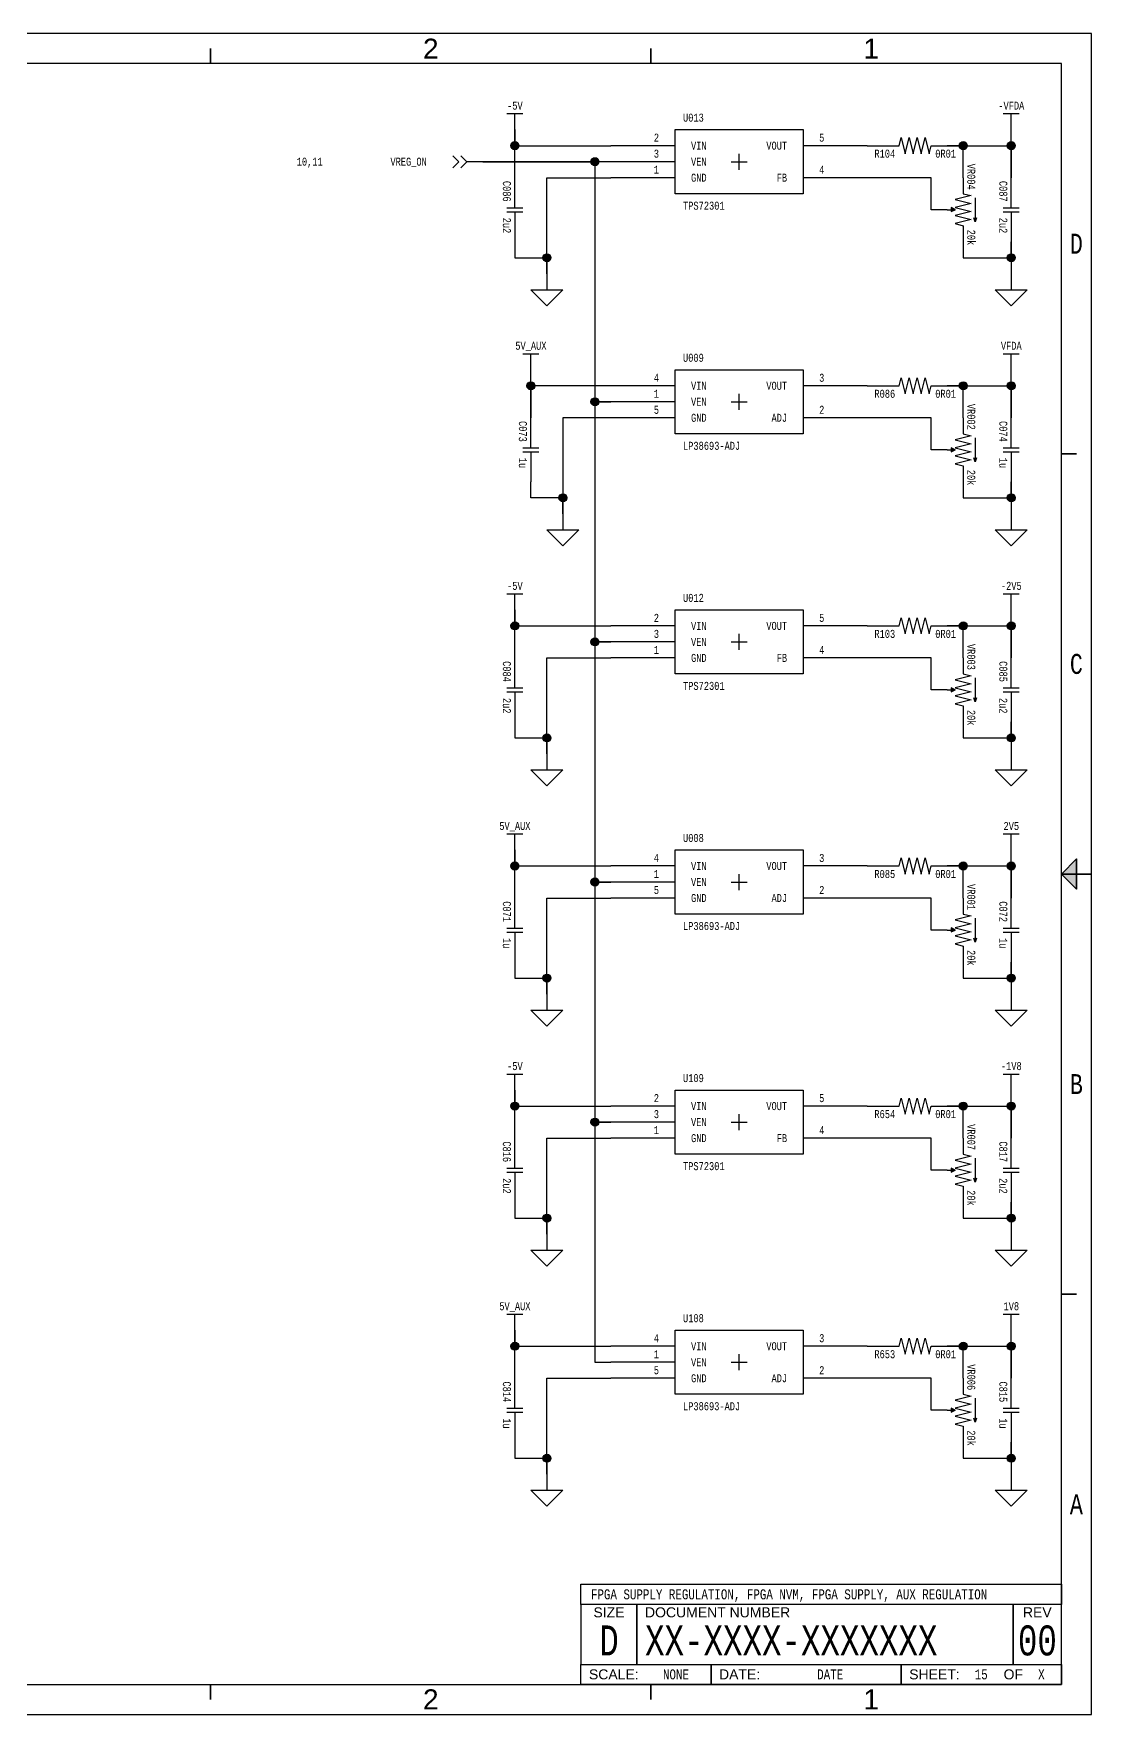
# Paper-space layout '15' of a CAD drawing. Header units: inches. Extents: x 0.2 to 16.8, y 0.2 to 10.8.
# Drawn here: x 10.14 to 16.75, y 0.25 to 10.75 of the extents above; entities that cross this region are included whole.
import ezdxf
from ezdxf.enums import TextEntityAlignment as Align

# ---------------------------------------------------------------- set-up
doc = ezdxf.new("R2010")
doc.units = ezdxf.units.IN
doc.header["$MEASUREMENT"] = 0
for name, color, linetype in [('BORDER', 13, 'Continuous'), ('COMPONENT', 14, 'Continuous'), ('SIGNAL', 84, 'Continuous'), ('TEXT', 252, 'Continuous')]:
    doc.layers.add(name, color=color, linetype=linetype)
doc.styles.add('Monotxt_75', font='monotxt.shx', dxfattribs={"width": 0.75})
doc.styles.get("Standard").update_dxf_attribs({"font": 'arial.ttf'})

# ---------------------------------------------------------------- blocks, each defined once
blk = doc.blocks.new('ANSI B Frame')
at = {"layer": 'BORDER', "lineweight": 35}
h = blk.add_hatch(color=256, dxfattribs=at)
h.dxf.hatch_style = 1
h.paths.add_polyline_path([(16.65625, 5.59375), (16.65625, 5.5), (16.5625, 5.5)])
h.paths.add_polyline_path([(16.5625, 5.5), (16.65625, 5.5), (16.65625, 5.40625)])
at = {"layer": 'BORDER'}
for points in [[(0.25, 0.25), (16.75, 0.25), (16.75, 10.75), (0.25, 10.75)], [(0.4375, 0.4375), (16.5625, 0.4375), (16.5625, 10.5625), (0.4375, 10.5625)], [(13.5625, 1.0625), (16.5625, 1.0625), (16.5625, 0.9375), (13.5625, 0.9375)], [(13.5625, 0.9375), (13.5625, 0.5625), (13.9125, 0.5625), (13.9125, 0.9375), (13.9125, 0.5625), (16.2625, 0.5625), (16.2625, 0.9375), (16.2625, 0.5625), (16.5625, 0.5625), (16.5625, 0.9375)], [(16.5625, 0.4375), (15.5625, 0.4375), (15.5625, 0.5625), (15.5625, 0.4375), (14.375, 0.4375), (14.375, 0.5625), (14.375, 0.4375), (13.5625, 0.4375), (13.5625, 0.5625), (16.5625, 0.5625)]]:
    blk.add_lwpolyline(points, close=True, dxfattribs=at)
at = {"layer": 'BORDER', "lineweight": 35}
for points in [[(11.25, 10.65625), (11.25, 10.5625)], [(14, 10.65625), (14, 10.5625)], [(16.65625, 8.125), (16.5625, 8.125)], [(16.5625, 5.5), (16.75, 5.5)], [(16.65625, 2.875), (16.5625, 2.875)], [(11.25, 0.34375), (11.25, 0.4375)], [(14, 0.34375), (14, 0.4375)]]:
    blk.add_lwpolyline(points, dxfattribs=at)
blk.add_lwpolyline([(16.5625, 5.5), (16.65625, 5.59375), (16.65625, 5.40625)], close=True, dxfattribs=at)
at = {"layer": 'BORDER', "style": 'Monotxt_75', "width": 0.75}
for s, p in [('D', (16.65625, 9.4375)), ('C', (16.65625, 6.8125)), ('B', (16.65625, 4.1875)), ('A', (16.65625, 1.5625))]:
    blk.add_text(s, height=0.125, dxfattribs=at).set_placement(p, align=Align.MIDDLE_CENTER)
at = {"layer": 'BORDER'}
for s, p in [('SIZE', (13.7375, 0.8875)), ('REV', (16.4125, 0.8875)), ('OF', (16.2625, 0.5))]:
    blk.add_text(s, height=0.0625, dxfattribs=at).set_placement(p, align=Align.MIDDLE_CENTER)
for s, p in [('DOCUMENT NUMBER', (13.9625, 0.8875)), ('SCALE:', (13.6125, 0.5)), ('DATE:', (14.425, 0.5)), ('SHEET:', (15.6125, 0.5))]:
    blk.add_text(s, height=0.0625, dxfattribs=at).set_placement(p, align=Align.MIDDLE_LEFT)
at = {"layer": 'BORDER', "flags": 8}
for tag, p in [('ZN6', (1.625, 10.65787)), ('ZN5', (4.375, 10.66009)), ('ZN4', (7.125, 10.65625)), ('ZN3', (9.875, 10.65796)), ('ZN2', (12.625, 10.65574)), ('ZN1', (15.375, 10.65574)), ('ZN6', (1.625, 0.34375)), ('ZN5', (4.375, 0.34375)), ('ZN4', (7.125, 0.34375)), ('ZN3', (9.875, 0.34375)), ('ZN2', (12.625, 0.34375)), ('ZN1', (15.375, 0.34375))]:
    blk.add_attdef(tag, text='', height=0.125, dxfattribs=at).set_placement(p, align=Align.MIDDLE_CENTER)
at = {"layer": 'TEXT', "style": 'Monotxt_75', "width": 0.75, "flags": 8}
for tag, height, p in [('DESRP', 0.0625, (13.625, 1)), ('DWG_NO', 0.1875, (13.9625, 0.7125))]:
    blk.add_attdef(tag, text='', height=height, dxfattribs=at).set_placement(p, align=Align.MIDDLE_LEFT)
for tag, height, p in [('SHTSZ', 0.1875, (13.7375, 0.7125)), ('REV', 0.1875, (16.4125, 0.7125)), ('SCALE', 0.0625, (14.15625, 0.5)), ('REVDATE', 0.0625, (15.11875, 0.5)), ('CURRSHT', 0.0625, (16.0625, 0.5)), ('LASTSHT', 0.0625, (16.4375, 0.5))]:
    blk.add_attdef(tag, text='', height=height, dxfattribs=at).set_placement(p, align=Align.MIDDLE_CENTER)
blk = doc.blocks.new('SUPPLY_BUS')
for points in [[(0, 0), (0.05, 0)], [(0.05, 0.025), (0.05, -0.025)]]:
    blk.add_lwpolyline(points)
blk = doc.blocks.new('FLOAT_GND')
blk.add_lwpolyline([(0, 0), (0, -0.05)])
blk.add_lwpolyline([(-0.05, -0.05), (0.05, -0.05), (0, -0.1)], close=True)
blk = doc.blocks.new('CONNECT')
blk.add_hatch(color=256).paths.add_polyline_path([(0.0125, 0, 1), (-0.0125, 0, 1)])
blk.add_circle((0, 0), 0.0125)
blk = doc.blocks.new('CAP')
for points in [[(0, 0.0125), (0, 0.2)], [(-0.05, 0.0125), (0.05, 0.0125)], [(-0.05, -0.0125), (0.05, -0.0125)], [(0, -0.0125), (0, -0.2)]]:
    blk.add_lwpolyline(points)
at = {"layer": 'TEXT', "style": 'Monotxt_75', "width": 0.75, "flags": 8}
blk.add_attdef('REFID', text='', height=0.05, rotation=270, dxfattribs=at).set_placement((-0.025, 0.05), align=Align.TOP_RIGHT)
blk.add_attdef('VALUE', text='', height=0.05, rotation=270, dxfattribs=at).set_placement((-0.025, -0.05), align=Align.TOP_LEFT)
blk = doc.blocks.new('TPS72301')
blk.add_lwpolyline([(-0.2, 0.1), (0.2, 0.1), (0.2, -0.1), (-0.2, -0.1)], close=True)
for points in [[(-0.2, 0.05), (-0.4, 0.05)], [(-0.2, 0), (-0.4, 0)], [(0.4, 0.05), (0.2, 0.05)], [(-0.2, -0.05), (-0.4, -0.05)], [(0.4, -0.05), (0.2, -0.05)]]:
    blk.add_lwpolyline(points)
at = {"color": 7}
for points in [[(-0.025, 0), (0, 0), (0, 0.025)], [(0, -0.025), (0, 0), (0.025, 0)]]:
    blk.add_lwpolyline(points, dxfattribs=at)
at = {"layer": 'TEXT', "style": 'Monotxt_75', "width": 0.75}
for s, p in [('2', (-0.25, 0.0625)), ('3', (-0.25, 0.0125)), ('1', (-0.25, -0.0375))]:
    blk.add_text(s, height=0.025, dxfattribs=at).set_placement(p, align=Align.RIGHT)
for s, p in [('VIN', (-0.15, 0.05)), ('VEN', (-0.15, 0)), ('GND', (-0.15, -0.05))]:
    blk.add_text(s, height=0.025, dxfattribs=at).set_placement(p, align=Align.MIDDLE_LEFT)
for s, p in [('VOUT', (0.15, 0.05)), ('FB', (0.15, -0.05))]:
    blk.add_text(s, height=0.025, dxfattribs=at).set_placement(p, align=Align.MIDDLE_RIGHT)
for s, p in [('5', (0.25, 0.0625)), ('4', (0.25, -0.0375))]:
    blk.add_text(s, height=0.025, dxfattribs=at).set_placement(p)
blk.add_text('TPS72301', height=0.025, dxfattribs=at).set_placement((-0.175, -0.125), align=Align.TOP_LEFT)
at = {"layer": 'TEXT', "style": 'Monotxt_75', "width": 0.75, "flags": 8}
blk.add_attdef('REF', (-0.175, 0.125), '', height=0.025, dxfattribs=at)
blk = doc.blocks.new('FROM_CONN')
for points in [[(0, 0), (0.05, 0)], [(0.06875, 0.01875), (0.05, 0), (0.06875, -0.01875)], [(0.09375, 0.01875), (0.075, 0), (0.09375, -0.01875)]]:
    blk.add_lwpolyline(points)
blk = doc.blocks.new('LM38693-ADJ')
blk.add_lwpolyline([(-0.4, 0.2), (0.4, 0.2), (0.4, -0.2), (-0.4, -0.2)], close=True)
for points in [[(-0.4, 0.1), (-0.8, 0.1)], [(-0.4, 0), (-0.8, 0)], [(0.8, 0.1), (0.4, 0.1)], [(-0.4, -0.1), (-0.8, -0.1)], [(0.8, -0.1), (0.4, -0.1)]]:
    blk.add_lwpolyline(points)
at = {"color": 7}
for points in [[(-0.05, 0), (0, 0), (0, 0.05)], [(0, -0.05), (0, 0), (0.05, 0)]]:
    blk.add_lwpolyline(points, dxfattribs=at)
at = {"layer": 'TEXT', "style": 'Monotxt_75', "width": 0.75}
for s, p in [('4', (-0.5, 0.125)), ('1', (-0.5, 0.025)), ('5', (-0.5, -0.075))]:
    blk.add_text(s, height=0.05, dxfattribs=at).set_placement(p, align=Align.RIGHT)
for s, p in [('VIN', (-0.3, 0.1)), ('VEN', (-0.3, 0)), ('GND', (-0.3, -0.1))]:
    blk.add_text(s, height=0.05, dxfattribs=at).set_placement(p, align=Align.MIDDLE_LEFT)
for s, p in [('VOUT', (0.3, 0.1)), ('ADJ', (0.3, -0.1))]:
    blk.add_text(s, height=0.05, dxfattribs=at).set_placement(p, align=Align.MIDDLE_RIGHT)
for s, p in [('3', (0.5, 0.125)), ('2', (0.5, -0.075))]:
    blk.add_text(s, height=0.05, dxfattribs=at).set_placement(p)
blk.add_text('LP38693-ADJ', height=0.05, dxfattribs=at).set_placement((-0.35, -0.25), align=Align.TOP_LEFT)
at = {"layer": 'TEXT', "style": 'Monotxt_75', "width": 0.75, "flags": 8}
blk.add_attdef('REF', (-0.35, 0.25), '', height=0.05, dxfattribs=at)
blk = doc.blocks.new('RES')
blk.add_lwpolyline([(-0.2, 0), (-0.1, 0), (-0.0875, 0.05), (-0.0625, -0.05), (-0.0375, 0.05), (-0.0125, -0.05), (0.0125, 0.05), (0.0375, -0.05), (0.0625, 0.05), (0.0875, -0.05), (0.1, 0), (0.2, 0)])
at = {"layer": 'TEXT', "style": 'Monotxt_75', "width": 0.75, "flags": 8}
blk.add_attdef('REFID', text='', height=0.05, dxfattribs=at).set_placement((-0.125, -0.025), align=Align.TOP_RIGHT)
blk.add_attdef('VALUE', text='', height=0.05, dxfattribs=at).set_placement((0.125, -0.025), align=Align.TOP_LEFT)
blk = doc.blocks.new('VR_FLIP')
for points in [[(-0.075, 0.013), (-0.075, 0), (-0.05, 0)], [(-0.075, 0), (-0.075, -0.012), (-0.05, 0)]]:
    blk.add_hatch(color=256).paths.add_polyline_path(points)
for points in [[(0, 0.2), (0, 0.1), (0.05, 0.088), (-0.05, 0.063), (0.05, 0.038), (-0.05, 0.013), (0.05, -0.012), (-0.05, -0.037), (0.05, -0.062), (-0.05, -0.087), (0, -0.1), (0, -0.2)], [(-0.1, 0), (-0.05, 0), (-0.075, -0.012), (-0.05, 0), (-0.075, 0.013), (-0.075, -0.012)], [(0.075, 0.075), (0.075, -0.075), (0.067, -0.05)], [(0.083, -0.05), (0.075, -0.075)]]:
    blk.add_lwpolyline(points)
at = {"layer": 'TEXT', "style": 'Monotxt_75', "width": 0.75, "flags": 8}
blk.add_attdef('REFNO', text='', height=0.05, rotation=270, dxfattribs=at).set_placement((0.025, 0.125), align=Align.RIGHT)
blk.add_attdef('VALUE', (0.025, -0.125), '', height=0.05, rotation=270, dxfattribs=at)

psp = doc.layouts.new('15')

# ---------------------------------------------------------------- linework, layer by layer
at = {"layer": 'SIGNAL'}
for points in [[(13.15, 9.85), (13.15, 10.15), (13.15, 10.05), (13.75, 10.05)], [(15.95, 9.85), (15.95, 10.05), (15.85, 10.05), (16.25, 10.05), (16.25, 9.85), (16.25, 10.15)], [(15.35, 10.05), (15.45, 10.05)], [(13.75, 9.95), (12.95, 9.95), (13.65, 9.95), (13.65, 8.45), (13.75, 8.45), (13.675, 8.45), (13.65, 8.425), (13.65, 6.95), (13.75, 6.95), (13.675, 6.95), (13.65, 6.925), (13.65, 5.45), (13.75, 5.45), (13.675, 5.45), (13.65, 5.425), (13.65, 3.95), (13.75, 3.95), (13.675, 3.95), (13.65, 3.925), (13.65, 2.45), (13.75, 2.45)], [(13.15, 9.45), (13.15, 9.35), (13.35, 9.35), (13.35, 9.25), (13.35, 9.85), (13.75, 9.85)], [(15.85, 9.65), (15.75, 9.65), (15.75, 9.85), (15.35, 9.85)], [(15.95, 9.45), (15.95, 9.35), (16.25, 9.35), (16.25, 9.45), (16.25, 9.25)], [(13.75, 8.55), (13.25, 8.55), (13.25, 8.35), (13.25, 8.65)], [(15.95, 8.35), (15.95, 8.55), (15.85, 8.55), (16.25, 8.55), (16.25, 8.35), (16.25, 8.65)], [(15.35, 8.55), (15.45, 8.55)], [(13.75, 8.35), (13.45, 8.35), (13.45, 7.75), (13.45, 7.85), (13.25, 7.85), (13.25, 7.95)], [(15.85, 8.15), (15.75, 8.15), (15.75, 8.35), (15.35, 8.35)], [(15.95, 7.95), (15.95, 7.85), (16.25, 7.85), (16.25, 7.95), (16.25, 7.75)], [(13.15, 6.85), (13.15, 7.15), (13.15, 7.05), (13.75, 7.05)], [(15.95, 6.85), (15.95, 7.05), (15.85, 7.05), (16.25, 7.05), (16.25, 6.85), (16.25, 7.15)], [(15.35, 7.05), (15.45, 7.05)], [(13.15, 6.45), (13.15, 6.35), (13.35, 6.35), (13.35, 6.25), (13.35, 6.85), (13.75, 6.85)], [(15.85, 6.65), (15.75, 6.65), (15.75, 6.85), (15.35, 6.85)], [(15.95, 6.45), (15.95, 6.35), (16.25, 6.35), (16.25, 6.45), (16.25, 6.25)], [(13.15, 5.35), (13.15, 5.65), (13.15, 5.55), (13.75, 5.55)], [(15.95, 5.35), (15.95, 5.55), (15.85, 5.55), (16.25, 5.55), (16.25, 5.35), (16.25, 5.65)], [(15.35, 5.55), (15.45, 5.55)], [(13.15, 4.95), (13.15, 4.85), (13.35, 4.85), (13.35, 4.75), (13.35, 5.35), (13.75, 5.35)], [(15.85, 5.15), (15.75, 5.15), (15.75, 5.35), (15.35, 5.35)], [(15.95, 4.95), (15.95, 4.85), (16.25, 4.85), (16.25, 4.95), (16.25, 4.75)], [(13.15, 3.85), (13.15, 4.15), (13.15, 4.05), (13.75, 4.05)], [(15.95, 3.85), (15.95, 4.05), (15.85, 4.05), (16.25, 4.05), (16.25, 3.85), (16.25, 4.15)], [(15.35, 4.05), (15.45, 4.05)], [(13.15, 3.45), (13.15, 3.35), (13.35, 3.35), (13.35, 3.25), (13.35, 3.85), (13.75, 3.85)], [(15.85, 3.65), (15.75, 3.65), (15.75, 3.85), (15.35, 3.85)], [(15.95, 3.45), (15.95, 3.35), (16.25, 3.35), (16.25, 3.45), (16.25, 3.25)], [(13.15, 2.35), (13.15, 2.65), (13.15, 2.55), (13.75, 2.55)], [(15.95, 2.35), (15.95, 2.55), (15.85, 2.55), (16.25, 2.55), (16.25, 2.35), (16.25, 2.65)], [(15.35, 2.55), (15.45, 2.55)], [(13.15, 1.95), (13.15, 1.85), (13.35, 1.85), (13.35, 1.75), (13.35, 2.35), (13.75, 2.35)], [(15.85, 2.15), (15.75, 2.15), (15.75, 2.35), (15.35, 2.35)], [(15.95, 1.95), (15.95, 1.85), (16.25, 1.85), (16.25, 1.95), (16.25, 1.75)]]:
    psp.add_lwpolyline(points, dxfattribs=at)

# ---------------------------------------------------------------- block references
ref = psp.add_blockref('ANSI B Frame', (0, 0))
ref.add_attrib('SHTSZ', 'D', dxfattribs={"layer": 'TEXT', "height": 0.188, "style": 'Monotxt_75', "width": 0.75}).set_placement((13.738, 0.712), align=Align.MIDDLE_CENTER)
ref.add_attrib('DWG_NO', 'XX-XXXX-XXXXXXX', dxfattribs={"layer": 'TEXT', "height": 0.1875, "style": 'Monotxt_75', "width": 0.75}).set_placement((13.963, 0.712), align=Align.MIDDLE_LEFT)
ref.add_attrib('REV', '00', dxfattribs={"layer": 'TEXT', "height": 0.1875, "style": 'Monotxt_75', "width": 0.75}).set_placement((16.413, 0.712), align=Align.MIDDLE_CENTER)
ref.add_attrib('SCALE', 'NONE', dxfattribs={"layer": 'TEXT', "height": 0.0625, "style": 'Monotxt_75', "width": 0.75}).set_placement((14.156, 0.5), align=Align.MIDDLE_CENTER)
ref.add_attrib('REVDATE', 'DATE', dxfattribs={"layer": 'TEXT', "height": 0.0625, "style": 'Monotxt_75', "width": 0.75}).set_placement((15.119, 0.5), align=Align.MIDDLE_CENTER)
ref.add_attrib('CURRSHT', '15', dxfattribs={"layer": 'TEXT', "height": 0.0625, "style": 'Monotxt_75', "width": 0.75}).set_placement((16.062, 0.5), align=Align.MIDDLE_CENTER)
ref.add_attrib('LASTSHT', 'X', dxfattribs={"layer": 'TEXT', "height": 0.0625, "style": 'Monotxt_75', "width": 0.75}).set_placement((16.438, 0.5), align=Align.MIDDLE_CENTER)
ref.add_attrib('DESRP', 'FPGA SUPPLY REGULATION, FPGA NVM, FPGA SUPPLY, AUX REGULATION', dxfattribs={"layer": 'TEXT', "height": 0.0625, "style": 'Monotxt_75', "width": 0.75}).set_placement((13.625, 1), align=Align.MIDDLE_LEFT)
ref.add_attrib('ZN1', '1', dxfattribs={"layer": 'BORDER', "height": 0.125}).set_placement((15.375, 0.344), align=Align.MIDDLE_CENTER)
ref.add_attrib('ZN1', '1', dxfattribs={"layer": 'BORDER', "height": 0.125}).set_placement((15.375, 10.656), align=Align.MIDDLE_CENTER)
ref.add_attrib('ZN2', '2', dxfattribs={"layer": 'BORDER', "height": 0.125}).set_placement((12.625, 0.344), align=Align.MIDDLE_CENTER)
ref.add_attrib('ZN2', '2', dxfattribs={"layer": 'BORDER', "height": 0.125}).set_placement((12.625, 10.656), align=Align.MIDDLE_CENTER)
at = {"layer": 'COMPONENT', "xscale": 2, "yscale": 2, "zscale": 2}
for name, p, rotation in [('SUPPLY_BUS', (13.15, 10.15), 90), ('SUPPLY_BUS', (16.25, 10.15), 90), ('FROM_CONN', (12.95, 9.95), 180), ('SUPPLY_BUS', (13.25, 8.65), 90), ('SUPPLY_BUS', (16.25, 8.65), 90), ('SUPPLY_BUS', (13.15, 7.15), 90), ('SUPPLY_BUS', (16.25, 7.15), 90), ('SUPPLY_BUS', (13.15, 5.65), 90), ('SUPPLY_BUS', (16.25, 5.65), 90), ('SUPPLY_BUS', (13.15, 4.15), 90), ('SUPPLY_BUS', (16.25, 4.15), 90), ('SUPPLY_BUS', (13.15, 2.65), 90), ('SUPPLY_BUS', (16.25, 2.65), 90)]:
    psp.add_blockref(name, p, dxfattribs=dict(at, rotation=rotation))
for p, values in [((14.55, 9.95), {'REF': 'U013'}), ((14.55, 6.95), {'REF': 'U012'}), ((14.55, 3.95), {'REF': 'U109'})]:
    psp.add_blockref('TPS72301', p, dxfattribs=at).add_auto_attribs(values)
at = {"layer": 'COMPONENT'}
for p, values in [((15.65, 10.05), {'REFID': 'R104', 'VALUE': '0R01'}), ((15.65, 8.55), {'REFID': 'R086', 'VALUE': '0R01'}), ((15.65, 7.05), {'REFID': 'R103', 'VALUE': '0R01'}), ((15.65, 5.55), {'REFID': 'R085', 'VALUE': '0R01'}), ((15.65, 4.05), {'REFID': 'R654', 'VALUE': '0R01'}), ((15.65, 2.55), {'REFID': 'R653', 'VALUE': '0R01'})]:
    psp.add_blockref('RES', p, dxfattribs=at).add_auto_attribs(values)
ref = psp.add_blockref('VR_FLIP', (15.95, 9.65), dxfattribs=at)
ref.add_attrib('REFNO', 'VR004', dxfattribs={"layer": 'TEXT', "height": 0.05, "rotation": 270, "style": 'Monotxt_75', "width": 0.75}).set_placement((15.975, 9.775), align=Align.RIGHT)
ref.add_attrib('VALUE', '20k', (15.975, 9.525), dxfattribs={"layer": 'TEXT', "height": 0.05, "rotation": 270, "style": 'Monotxt_75', "width": 0.75})
ref = psp.add_blockref('CAP', (13.15, 9.65), dxfattribs=at)
ref.add_attrib('REFID', 'C086', dxfattribs={"layer": 'TEXT', "height": 0.05, "rotation": 270, "style": 'Monotxt_75', "width": 0.75}).set_placement((13.125, 9.7), align=Align.TOP_RIGHT)
ref.add_attrib('VALUE', '2u2', dxfattribs={"layer": 'TEXT', "height": 0.05, "rotation": 270, "style": 'Monotxt_75', "width": 0.75}).set_placement((13.125, 9.6), align=Align.TOP_LEFT)
ref = psp.add_blockref('CAP', (16.25, 9.65), dxfattribs=at)
ref.add_attrib('REFID', 'C087', dxfattribs={"layer": 'TEXT', "height": 0.05, "rotation": 270, "style": 'Monotxt_75', "width": 0.75}).set_placement((16.225, 9.7), align=Align.TOP_RIGHT)
ref.add_attrib('VALUE', '2u2', dxfattribs={"layer": 'TEXT', "height": 0.05, "rotation": 270, "style": 'Monotxt_75', "width": 0.75}).set_placement((16.225, 9.6), align=Align.TOP_LEFT)
at = {"layer": 'COMPONENT', "xscale": 2, "yscale": 2, "zscale": 2}
for p in [(13.35, 9.25), (16.25, 9.25), (13.45, 7.75), (16.25, 7.75), (13.35, 6.25), (16.25, 6.25), (13.35, 4.75), (16.25, 4.75), (13.35, 3.25), (16.25, 3.25), (13.35, 1.75), (16.25, 1.75)]:
    psp.add_blockref('FLOAT_GND', p, dxfattribs=at)
at = {"layer": 'COMPONENT'}
ref = psp.add_blockref('LM38693-ADJ', (14.55, 8.45), dxfattribs=at)
ref.add_attrib('REF', 'U009', (14.2, 8.7), dxfattribs={"layer": 'TEXT', "height": 0.05, "style": 'Monotxt_75', "width": 0.75})
ref = psp.add_blockref('VR_FLIP', (15.95, 8.15), dxfattribs=at)
ref.add_attrib('REFNO', 'VR002', dxfattribs={"layer": 'TEXT', "height": 0.05, "rotation": 270, "style": 'Monotxt_75', "width": 0.75}).set_placement((15.975, 8.275), align=Align.RIGHT)
ref.add_attrib('VALUE', '20k', (15.975, 8.025), dxfattribs={"layer": 'TEXT', "height": 0.05, "rotation": 270, "style": 'Monotxt_75', "width": 0.75})
ref = psp.add_blockref('CAP', (13.25, 8.15), dxfattribs=at)
ref.add_attrib('REFID', 'C073', dxfattribs={"layer": 'TEXT', "height": 0.05, "rotation": 270, "style": 'Monotxt_75', "width": 0.75}).set_placement((13.225, 8.2), align=Align.TOP_RIGHT)
ref.add_attrib('VALUE', '1u', dxfattribs={"layer": 'TEXT', "height": 0.05, "rotation": 270, "style": 'Monotxt_75', "width": 0.75}).set_placement((13.225, 8.1), align=Align.TOP_LEFT)
ref = psp.add_blockref('CAP', (16.25, 8.15), dxfattribs=at)
ref.add_attrib('REFID', 'C074', dxfattribs={"layer": 'TEXT', "height": 0.05, "rotation": 270, "style": 'Monotxt_75', "width": 0.75}).set_placement((16.225, 8.2), align=Align.TOP_RIGHT)
ref.add_attrib('VALUE', '1u', dxfattribs={"layer": 'TEXT', "height": 0.05, "rotation": 270, "style": 'Monotxt_75', "width": 0.75}).set_placement((16.225, 8.1), align=Align.TOP_LEFT)
ref = psp.add_blockref('VR_FLIP', (15.95, 6.65), dxfattribs=at)
ref.add_attrib('REFNO', 'VR003', dxfattribs={"layer": 'TEXT', "height": 0.05, "rotation": 270, "style": 'Monotxt_75', "width": 0.75}).set_placement((15.975, 6.775), align=Align.RIGHT)
ref.add_attrib('VALUE', '20k', (15.975, 6.525), dxfattribs={"layer": 'TEXT', "height": 0.05, "rotation": 270, "style": 'Monotxt_75', "width": 0.75})
ref = psp.add_blockref('CAP', (13.15, 6.65), dxfattribs=at)
ref.add_attrib('REFID', 'C084', dxfattribs={"layer": 'TEXT', "height": 0.05, "rotation": 270, "style": 'Monotxt_75', "width": 0.75}).set_placement((13.125, 6.7), align=Align.TOP_RIGHT)
ref.add_attrib('VALUE', '2u2', dxfattribs={"layer": 'TEXT', "height": 0.05, "rotation": 270, "style": 'Monotxt_75', "width": 0.75}).set_placement((13.125, 6.6), align=Align.TOP_LEFT)
ref = psp.add_blockref('CAP', (16.25, 6.65), dxfattribs=at)
ref.add_attrib('REFID', 'C085', dxfattribs={"layer": 'TEXT', "height": 0.05, "rotation": 270, "style": 'Monotxt_75', "width": 0.75}).set_placement((16.225, 6.7), align=Align.TOP_RIGHT)
ref.add_attrib('VALUE', '2u2', dxfattribs={"layer": 'TEXT', "height": 0.05, "rotation": 270, "style": 'Monotxt_75', "width": 0.75}).set_placement((16.225, 6.6), align=Align.TOP_LEFT)
ref = psp.add_blockref('LM38693-ADJ', (14.55, 5.45), dxfattribs=at)
ref.add_attrib('REF', 'U008', (14.2, 5.7), dxfattribs={"layer": 'TEXT', "height": 0.05, "style": 'Monotxt_75', "width": 0.75})
ref = psp.add_blockref('VR_FLIP', (15.95, 5.15), dxfattribs=at)
ref.add_attrib('REFNO', 'VR001', dxfattribs={"layer": 'TEXT', "height": 0.05, "rotation": 270, "style": 'Monotxt_75', "width": 0.75}).set_placement((15.975, 5.275), align=Align.RIGHT)
ref.add_attrib('VALUE', '20k', (15.975, 5.025), dxfattribs={"layer": 'TEXT', "height": 0.05, "rotation": 270, "style": 'Monotxt_75', "width": 0.75})
ref = psp.add_blockref('CAP', (13.15, 5.15), dxfattribs=at)
ref.add_attrib('REFID', 'C071', dxfattribs={"layer": 'TEXT', "height": 0.05, "rotation": 270, "style": 'Monotxt_75', "width": 0.75}).set_placement((13.125, 5.2), align=Align.TOP_RIGHT)
ref.add_attrib('VALUE', '1u', dxfattribs={"layer": 'TEXT', "height": 0.05, "rotation": 270, "style": 'Monotxt_75', "width": 0.75}).set_placement((13.125, 5.1), align=Align.TOP_LEFT)
ref = psp.add_blockref('CAP', (16.25, 5.15), dxfattribs=at)
ref.add_attrib('REFID', 'C072', dxfattribs={"layer": 'TEXT', "height": 0.05, "rotation": 270, "style": 'Monotxt_75', "width": 0.75}).set_placement((16.225, 5.2), align=Align.TOP_RIGHT)
ref.add_attrib('VALUE', '1u', dxfattribs={"layer": 'TEXT', "height": 0.05, "rotation": 270, "style": 'Monotxt_75', "width": 0.75}).set_placement((16.225, 5.1), align=Align.TOP_LEFT)
ref = psp.add_blockref('VR_FLIP', (15.95, 3.65), dxfattribs=at)
ref.add_attrib('REFNO', 'VR007', dxfattribs={"layer": 'TEXT', "height": 0.05, "rotation": 270, "style": 'Monotxt_75', "width": 0.75}).set_placement((15.975, 3.775), align=Align.RIGHT)
ref.add_attrib('VALUE', '20k', (15.975, 3.525), dxfattribs={"layer": 'TEXT', "height": 0.05, "rotation": 270, "style": 'Monotxt_75', "width": 0.75})
ref = psp.add_blockref('CAP', (13.15, 3.65), dxfattribs=at)
ref.add_attrib('REFID', 'C816', dxfattribs={"layer": 'TEXT', "height": 0.05, "rotation": 270, "style": 'Monotxt_75', "width": 0.75}).set_placement((13.125, 3.7), align=Align.TOP_RIGHT)
ref.add_attrib('VALUE', '2u2', dxfattribs={"layer": 'TEXT', "height": 0.05, "rotation": 270, "style": 'Monotxt_75', "width": 0.75}).set_placement((13.125, 3.6), align=Align.TOP_LEFT)
ref = psp.add_blockref('CAP', (16.25, 3.65), dxfattribs=at)
ref.add_attrib('REFID', 'C817', dxfattribs={"layer": 'TEXT', "height": 0.05, "rotation": 270, "style": 'Monotxt_75', "width": 0.75}).set_placement((16.225, 3.7), align=Align.TOP_RIGHT)
ref.add_attrib('VALUE', '2u2', dxfattribs={"layer": 'TEXT', "height": 0.05, "rotation": 270, "style": 'Monotxt_75', "width": 0.75}).set_placement((16.225, 3.6), align=Align.TOP_LEFT)
ref = psp.add_blockref('LM38693-ADJ', (14.55, 2.45), dxfattribs=at)
ref.add_attrib('REF', 'U108', (14.2, 2.7), dxfattribs={"layer": 'TEXT', "height": 0.05, "style": 'Monotxt_75', "width": 0.75})
ref = psp.add_blockref('VR_FLIP', (15.95, 2.15), dxfattribs=at)
ref.add_attrib('REFNO', 'VR006', dxfattribs={"layer": 'TEXT', "height": 0.05, "rotation": 270, "style": 'Monotxt_75', "width": 0.75}).set_placement((15.975, 2.275), align=Align.RIGHT)
ref.add_attrib('VALUE', '20k', (15.975, 2.025), dxfattribs={"layer": 'TEXT', "height": 0.05, "rotation": 270, "style": 'Monotxt_75', "width": 0.75})
ref = psp.add_blockref('CAP', (13.15, 2.15), dxfattribs=at)
ref.add_attrib('REFID', 'C814', dxfattribs={"layer": 'TEXT', "height": 0.05, "rotation": 270, "style": 'Monotxt_75', "width": 0.75}).set_placement((13.125, 2.2), align=Align.TOP_RIGHT)
ref.add_attrib('VALUE', '1u', dxfattribs={"layer": 'TEXT', "height": 0.05, "rotation": 270, "style": 'Monotxt_75', "width": 0.75}).set_placement((13.125, 2.1), align=Align.TOP_LEFT)
ref = psp.add_blockref('CAP', (16.25, 2.15), dxfattribs=at)
ref.add_attrib('REFID', 'C815', dxfattribs={"layer": 'TEXT', "height": 0.05, "rotation": 270, "style": 'Monotxt_75', "width": 0.75}).set_placement((16.225, 2.2), align=Align.TOP_RIGHT)
ref.add_attrib('VALUE', '1u', dxfattribs={"layer": 'TEXT', "height": 0.05, "rotation": 270, "style": 'Monotxt_75', "width": 0.75}).set_placement((16.225, 2.1), align=Align.TOP_LEFT)
at = {"layer": 'SIGNAL', "xscale": 2, "yscale": 2, "zscale": 2}
for p in [(13.15, 10.05), (13.65, 9.95), (15.95, 10.05), (16.25, 10.05), (13.35, 9.35), (16.25, 9.35), (13.25, 8.55), (15.95, 8.55), (16.25, 8.55), (13.65, 8.45), (13.45, 7.85), (16.25, 7.85), (13.15, 7.05), (15.95, 7.05), (16.25, 7.05), (13.65, 6.95), (13.35, 6.35), (16.25, 6.35), (13.15, 5.55), (15.95, 5.55), (16.25, 5.55), (16.25, 5.55), (13.65, 5.45), (13.35, 4.85), (16.25, 4.85), (13.15, 4.05), (15.95, 4.05), (16.25, 4.05), (13.65, 3.95), (13.35, 3.35), (16.25, 3.35), (13.15, 2.55), (15.95, 2.55), (16.25, 2.55), (16.25, 2.55), (13.35, 1.85), (16.25, 1.85)]:
    psp.add_blockref('CONNECT', p, dxfattribs=at)

# ---------------------------------------------------------------- texts
at = {"layer": 'TEXT', "style": 'Monotxt_75', "width": 0.75}
for s, p in [('-5V', (13.15, 10.275)), ('-VFDA', (16.25, 10.275)), ('5V_AUX', (13.25, 8.775)), ('VFDA', (16.25, 8.775)), ('-5V', (13.15, 7.275)), ('-2V5', (16.25, 7.275)), ('5V_AUX', (13.15, 5.775)), ('2V5', (16.25, 5.775)), ('-5V', (13.15, 4.275)), ('-1V8', (16.25, 4.275)), ('5V_AUX', (13.15, 2.775)), ('1V8', (16.25, 2.775))]:
    psp.add_text(s, height=0.05, dxfattribs=at).set_placement(p, align=Align.CENTER)
for s, p in [('10,11', (11.95, 9.95)), ('VREG_ON', (12.6, 9.95))]:
    psp.add_text(s, height=0.05, dxfattribs=at).set_placement(p, align=Align.MIDDLE_RIGHT)

doc.saveas('drawing.dxf')
